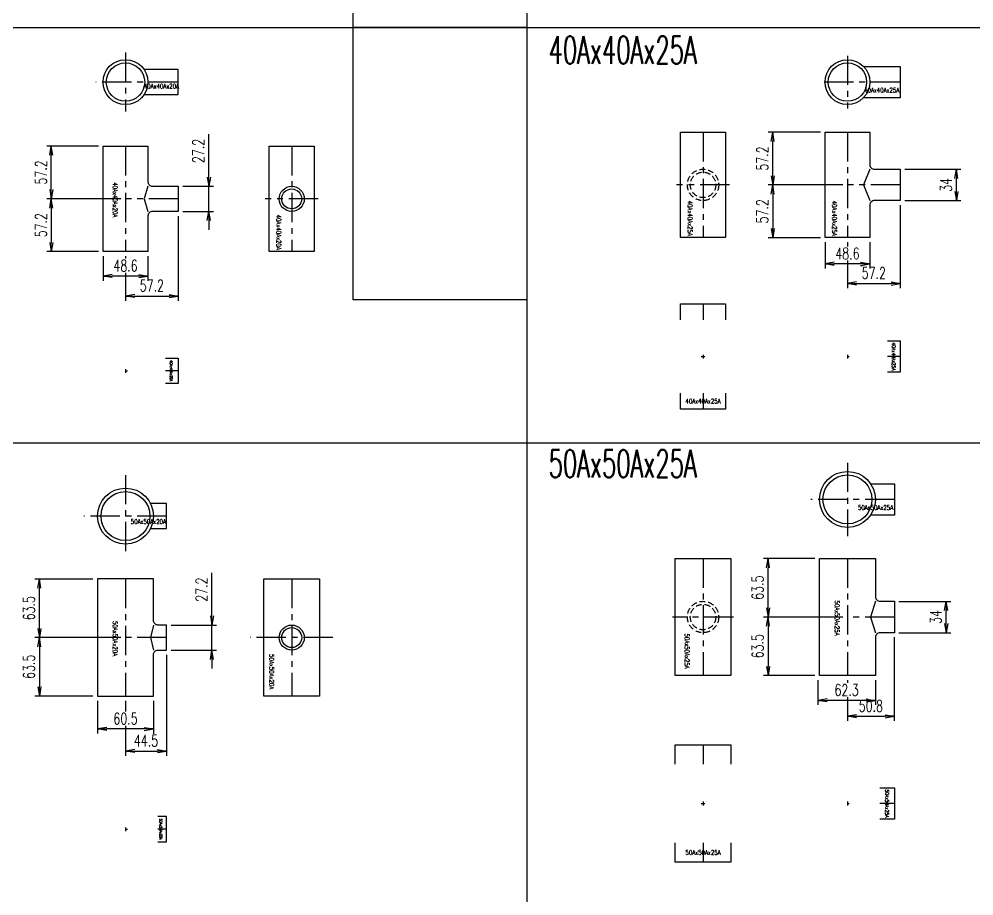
# Model space of a CAD drawing. Header units: millimetres. Extents: x 2090 to 42062, y -14812 to 2738.
# Drawn here: x 9435 to 10470, y -294 to 657 of the extents above; entities that cross this region are included whole.
import ezdxf

# ---------------------------------------------------------------- set-up
doc = ezdxf.new("R2010")
doc.units = ezdxf.units.MM
doc.header["$PDMODE"] = 35
doc.linetypes.add('CENTER', pattern=[50.8, 31.75, -6.35, 6.35, -6.35])
doc.linetypes.add('HIDDEN', pattern=[9.525, 6.35, -3.175])
for name, color, linetype in [('#配管（SUS)', 220, 'Continuous'), ('DIM', 1, 'Continuous'), ('skeleton', 7, 'Continuous')]:
    doc.layers.add(name, color=color, linetype=linetype)
doc.styles.add('kpk', font='romans.shx', dxfattribs={"width": 0.7, "bigfont": 'extfont2.shx'})
doc.styles.get("Standard").update_dxf_attribs({"font": 'romans.shx', "bigfont": 'extfont.shx'})
doc.dimstyles.new('1／5～KPK', dxfattribs={"dimscale": 5, "dimtxt": 2.5, "dimasz": 2, "dimexe": 1, "dimexo": 1, "dimgap": 1, "dimtad": 3, "dimdsep": 46, "dimtxsty": 'kpk', "dimblk": 'OPEN', "dimcen": 2.5, "dimclrd": 9, "dimclre": 9, "dimclrt": 4, "dimadec": 1, "dimazin": 2, "dimtfac": 1, "dimtmove": 0, "dimatfit": 2, "dimldrblk": 'OPEN', "dimfxl": 1, "dimtfill": 1, "dimlwd": -1, "dimlwe": -1, "dimarcsym": 1})

# ---------------------------------------------------------------- blocks, each defined once
blk = doc.blocks.new('_Open')
at = {"color": 0, "linetype": 'ByBlock', "lineweight": -2}
for p, q in [((-1, 0.17), (0, 0)), ((-1, -0.17), (0, 0)), ((0, 0), (-1, 0))]:
    blk.add_line(p, q, dxfattribs=at)
blk = doc.blocks.new('*D287')
at = {"layer": 'Defpoints', "color": 0, "linetype": 'ByBlock', "transparency": 16777216}
for p in [(9470.1, 519.2), (9526.2, 519.2), (9550.5, 462)]:
    blk.add_point(p, dxfattribs=at)
at = {"layer": 'DIM', "color": 9, "transparency": 16777216}
for p, q in [((9521.2, 519.2), (9465.1, 519.2)), ((9470.1, 472), (9470.1, 509.2)), ((9545.5, 462), (9465.1, 462))]:
    blk.add_line(p, q, dxfattribs=at)
at = {"layer": 'DIM', "color": 9, "linetype": 'ByBlock', "transparency": 16777216, "xscale": 10, "yscale": 10, "zscale": 10}
for p, rotation in [((9470.1, 519.2), 90), ((9470.1, 462), 270)]:
    blk.add_blockref('_Open', p, dxfattribs=dict(at, rotation=rotation))
at = {"layer": 'DIM', "color": 4, "linetype": 'ByBlock', "transparency": 16777216, "insert": (9458.9, 490.6), "char_height": 12.5, "attachment_point": 5, "rotation": 90, "style": 'kpk', "bg_fill": 3, "box_fill_scale": 1.1, "bg_fill_color": 256, "bg_fill_true_color": 13158600, "bg_fill_transparency": 0}
blk.add_mtext('57.2', dxfattribs=at)
blk = doc.blocks.new('*D288')
at = {"layer": 'Defpoints', "color": 0, "linetype": 'ByBlock', "transparency": 16777216}
for p in [(9550.5, 462), (9470.1, 404.8), (9526.2, 404.8)]:
    blk.add_point(p, dxfattribs=at)
at = {"layer": 'DIM', "color": 9, "transparency": 16777216}
for p, q in [((9545.5, 462), (9465.1, 462)), ((9470.1, 452), (9470.1, 414.8)), ((9521.2, 404.8), (9465.1, 404.8))]:
    blk.add_line(p, q, dxfattribs=at)
at = {"layer": 'DIM', "color": 9, "linetype": 'ByBlock', "transparency": 16777216, "xscale": 10, "yscale": 10, "zscale": 10}
for p, rotation in [((9470.1, 462), 90), ((9470.1, 404.8), 270)]:
    blk.add_blockref('_Open', p, dxfattribs=dict(at, rotation=rotation))
at = {"layer": 'DIM', "color": 4, "linetype": 'ByBlock', "transparency": 16777216, "insert": (9458.9, 433.4), "char_height": 12.5, "attachment_point": 5, "rotation": 90, "style": 'kpk', "bg_fill": 3, "box_fill_scale": 1.1, "bg_fill_color": 256, "bg_fill_true_color": 13158600, "bg_fill_transparency": 0}
blk.add_mtext('57.2', dxfattribs=at)
blk = doc.blocks.new('*D289')
at = {"layer": 'Defpoints', "color": 0, "linetype": 'ByBlock', "transparency": 16777216}
for p in [(9607.7, 448.4), (9550.5, 404.8), (9607.7, 356.6)]:
    blk.add_point(p, dxfattribs=at)
at = {"layer": 'DIM', "color": 9, "transparency": 16777216}
for p, q in [((9607.7, 443.4), (9607.7, 351.6)), ((9550.5, 399.8), (9550.5, 351.6)), ((9560.5, 356.6), (9597.7, 356.6))]:
    blk.add_line(p, q, dxfattribs=at)
at = {"layer": 'DIM', "color": 9, "linetype": 'ByBlock', "transparency": 16777216, "xscale": 10, "yscale": 10, "zscale": 10, "rotation": 180}
blk.add_blockref('_Open', (9550.5, 356.6), dxfattribs=at)
at = {"layer": 'DIM', "color": 9, "linetype": 'ByBlock', "transparency": 16777216, "xscale": 10, "yscale": 10, "zscale": 10}
blk.add_blockref('_Open', (9607.7, 356.6), dxfattribs=at)
at = {"layer": 'DIM', "color": 4, "linetype": 'ByBlock', "transparency": 16777216, "insert": (9579.1, 367.9), "char_height": 12.5, "attachment_point": 5, "style": 'kpk', "bg_fill": 3, "box_fill_scale": 1.1, "bg_fill_color": 256, "bg_fill_true_color": 13158600, "bg_fill_transparency": 0}
blk.add_mtext('57.2', dxfattribs=at)
blk = doc.blocks.new('*D290')
at = {"layer": 'Defpoints', "color": 0, "linetype": 'ByBlock', "transparency": 16777216}
for p in [(9526.2, 404.8), (9574.8, 404.8), (9526.2, 378.3)]:
    blk.add_point(p, dxfattribs=at)
at = {"layer": 'DIM', "color": 9, "transparency": 16777216}
for p, q in [((9526.2, 399.8), (9526.2, 373.3)), ((9574.8, 399.8), (9574.8, 373.3)), ((9564.8, 378.3), (9536.2, 378.3))]:
    blk.add_line(p, q, dxfattribs=at)
at = {"layer": 'DIM', "color": 9, "linetype": 'ByBlock', "transparency": 16777216, "xscale": 10, "yscale": 10, "zscale": 10, "rotation": 180}
blk.add_blockref('_Open', (9526.2, 378.3), dxfattribs=at)
at = {"layer": 'DIM', "color": 9, "linetype": 'ByBlock', "transparency": 16777216, "xscale": 10, "yscale": 10, "zscale": 10}
blk.add_blockref('_Open', (9574.8, 378.3), dxfattribs=at)
at = {"layer": 'DIM', "color": 4, "linetype": 'ByBlock', "transparency": 16777216, "insert": (9550.5, 389.5), "char_height": 12.5, "attachment_point": 5, "style": 'kpk', "bg_fill": 3, "box_fill_scale": 1.1, "bg_fill_color": 256, "bg_fill_true_color": 13158600, "bg_fill_transparency": 0}
blk.add_mtext('48.6', dxfattribs=at)
blk = doc.blocks.new('*D291')
at = {"layer": 'Defpoints', "color": 0, "linetype": 'ByBlock', "transparency": 16777216}
for p in [(9607.7, 475.6), (9640.8, 475.6), (9607.7, 448.4)]:
    blk.add_point(p, dxfattribs=at)
at = {"layer": 'DIM', "color": 9, "transparency": 16777216}
for p, q in [((9640.8, 485.6), (9640.8, 532.2)), ((9612.7, 475.6), (9645.8, 475.6)), ((9640.8, 448.4), (9640.8, 475.6)), ((9612.7, 448.4), (9645.8, 448.4)), ((9640.8, 438.4), (9640.8, 428.4))]:
    blk.add_line(p, q, dxfattribs=at)
at = {"layer": 'DIM', "color": 9, "linetype": 'ByBlock', "transparency": 16777216, "xscale": 10, "yscale": 10, "zscale": 10}
for p, rotation in [((9640.8, 475.6), 270), ((9640.8, 448.4), 90)]:
    blk.add_blockref('_Open', p, dxfattribs=dict(at, rotation=rotation))
at = {"layer": 'DIM', "color": 4, "linetype": 'ByBlock', "transparency": 16777216, "insert": (9629.5, 513.9), "char_height": 12.5, "attachment_point": 5, "rotation": 90, "style": 'kpk', "bg_fill": 3, "box_fill_scale": 1.1, "bg_fill_color": 256, "bg_fill_true_color": 13158600, "bg_fill_transparency": 0}
blk.add_mtext('27.2', dxfattribs=at)
blk = doc.blocks.new('*D292')
at = {"layer": 'Defpoints', "color": 0, "linetype": 'ByBlock', "transparency": 16777216}
for p in [(9457.2, 49.9), (9520.2, 49.9), (9550.5, -13.6)]:
    blk.add_point(p, dxfattribs=at)
at = {"layer": 'DIM', "color": 9, "transparency": 16777216}
for p, q in [((9515.2, 49.9), (9452.2, 49.9)), ((9457.2, -3.6), (9457.2, 39.9)), ((9545.5, -13.6), (9452.2, -13.6))]:
    blk.add_line(p, q, dxfattribs=at)
at = {"layer": 'DIM', "color": 9, "linetype": 'ByBlock', "transparency": 16777216, "xscale": 10, "yscale": 10, "zscale": 10}
for p, rotation in [((9457.2, 49.9), 90), ((9457.2, -13.6), 270)]:
    blk.add_blockref('_Open', p, dxfattribs=dict(at, rotation=rotation))
at = {"layer": 'DIM', "color": 4, "linetype": 'ByBlock', "transparency": 16777216, "insert": (9445.9, 18.2), "char_height": 12.5, "attachment_point": 5, "rotation": 90, "style": 'kpk', "bg_fill": 3, "box_fill_scale": 1.1, "bg_fill_color": 256, "bg_fill_true_color": 13158600, "bg_fill_transparency": 0}
blk.add_mtext('63.5', dxfattribs=at)
blk = doc.blocks.new('*D293')
at = {"layer": 'Defpoints', "color": 0, "linetype": 'ByBlock', "transparency": 16777216}
for p in [(9550.5, -13.6), (9457.2, -77.1), (9520.2, -77.1)]:
    blk.add_point(p, dxfattribs=at)
at = {"layer": 'DIM', "color": 9, "transparency": 16777216}
for p, q in [((9545.5, -13.6), (9452.2, -13.6)), ((9457.2, -23.6), (9457.2, -67.1)), ((9515.2, -77.1), (9452.2, -77.1))]:
    blk.add_line(p, q, dxfattribs=at)
at = {"layer": 'DIM', "color": 9, "linetype": 'ByBlock', "transparency": 16777216, "xscale": 10, "yscale": 10, "zscale": 10}
for p, rotation in [((9457.2, -13.6), 90), ((9457.2, -77.1), 270)]:
    blk.add_blockref('_Open', p, dxfattribs=dict(at, rotation=rotation))
at = {"layer": 'DIM', "color": 4, "linetype": 'ByBlock', "transparency": 16777216, "insert": (9445.9, -45.3), "char_height": 12.5, "attachment_point": 5, "rotation": 90, "style": 'kpk', "bg_fill": 3, "box_fill_scale": 1.1, "bg_fill_color": 256, "bg_fill_true_color": 13158600, "bg_fill_transparency": 0}
blk.add_mtext('63.5', dxfattribs=at)
blk = doc.blocks.new('*D294')
at = {"layer": 'Defpoints', "color": 0, "linetype": 'ByBlock', "transparency": 16777216}
for p in [(9595, -27.2), (9550.5, -77.1), (9595, -136.6)]:
    blk.add_point(p, dxfattribs=at)
at = {"layer": 'DIM', "color": 9, "transparency": 16777216}
for p, q in [((9595, -32.2), (9595, -141.6)), ((9550.5, -82.1), (9550.5, -141.6)), ((9560.5, -136.6), (9585, -136.6))]:
    blk.add_line(p, q, dxfattribs=at)
at = {"layer": 'DIM', "color": 9, "linetype": 'ByBlock', "transparency": 16777216, "xscale": 10, "yscale": 10, "zscale": 10, "rotation": 180}
blk.add_blockref('_Open', (9550.5, -136.6), dxfattribs=at)
at = {"layer": 'DIM', "color": 9, "linetype": 'ByBlock', "transparency": 16777216, "xscale": 10, "yscale": 10, "zscale": 10}
blk.add_blockref('_Open', (9595, -136.6), dxfattribs=at)
at = {"layer": 'DIM', "color": 4, "linetype": 'ByBlock', "transparency": 16777216, "insert": (9572.7, -125.4), "char_height": 12.5, "attachment_point": 5, "style": 'kpk', "bg_fill": 3, "box_fill_scale": 1.1, "bg_fill_color": 256, "bg_fill_true_color": 13158600, "bg_fill_transparency": 0}
blk.add_mtext('44.5', dxfattribs=at)
blk = doc.blocks.new('*D295')
at = {"layer": 'Defpoints', "color": 0, "linetype": 'ByBlock', "transparency": 16777216}
for p in [(9520.2, -77.1), (9580.7, -77.1), (9520.2, -112.6)]:
    blk.add_point(p, dxfattribs=at)
at = {"layer": 'DIM', "color": 9, "transparency": 16777216}
for p, q in [((9520.2, -82.1), (9520.2, -117.6)), ((9580.7, -82.1), (9580.7, -117.6)), ((9570.7, -112.6), (9530.2, -112.6))]:
    blk.add_line(p, q, dxfattribs=at)
at = {"layer": 'DIM', "color": 9, "linetype": 'ByBlock', "transparency": 16777216, "xscale": 10, "yscale": 10, "zscale": 10, "rotation": 180}
blk.add_blockref('_Open', (9520.2, -112.6), dxfattribs=at)
at = {"layer": 'DIM', "color": 9, "linetype": 'ByBlock', "transparency": 16777216, "xscale": 10, "yscale": 10, "zscale": 10}
blk.add_blockref('_Open', (9580.7, -112.6), dxfattribs=at)
at = {"layer": 'DIM', "color": 4, "linetype": 'ByBlock', "transparency": 16777216, "insert": (9550.5, -101.4), "char_height": 12.5, "attachment_point": 5, "style": 'kpk', "bg_fill": 3, "box_fill_scale": 1.1, "bg_fill_color": 256, "bg_fill_true_color": 13158600, "bg_fill_transparency": 0}
blk.add_mtext('60.5', dxfattribs=at)
blk = doc.blocks.new('*D300')
at = {"layer": 'Defpoints', "color": 0, "linetype": 'ByBlock', "transparency": 16777216}
for p in [(10251.7, 534.3), (10308.3, 534.3), (10332.6, 477.1)]:
    blk.add_point(p, dxfattribs=at)
at = {"layer": 'DIM', "color": 9, "transparency": 16777216}
for p, q in [((10303.3, 534.3), (10246.7, 534.3)), ((10251.7, 487.1), (10251.7, 524.3)), ((10327.6, 477.1), (10246.7, 477.1))]:
    blk.add_line(p, q, dxfattribs=at)
at = {"layer": 'DIM', "color": 9, "linetype": 'ByBlock', "transparency": 16777216, "xscale": 10, "yscale": 10, "zscale": 10}
for p, rotation in [((10251.7, 534.3), 90), ((10251.7, 477.1), 270)]:
    blk.add_blockref('_Open', p, dxfattribs=dict(at, rotation=rotation))
at = {"layer": 'DIM', "color": 4, "linetype": 'ByBlock', "transparency": 16777216, "insert": (10240.5, 505.7), "char_height": 12.5, "attachment_point": 5, "rotation": 90, "style": 'kpk', "bg_fill": 3, "box_fill_scale": 1.1, "bg_fill_color": 256, "bg_fill_true_color": 13158600, "bg_fill_transparency": 0}
blk.add_mtext('57.2', dxfattribs=at)
blk = doc.blocks.new('*D301')
at = {"layer": 'Defpoints', "color": 0, "linetype": 'ByBlock', "transparency": 16777216}
for p in [(10332.6, 477.1), (10251.7, 419.9), (10308.3, 419.9)]:
    blk.add_point(p, dxfattribs=at)
at = {"layer": 'DIM', "color": 9, "transparency": 16777216}
for p, q in [((10327.6, 477.1), (10246.7, 477.1)), ((10251.7, 467.1), (10251.7, 429.9)), ((10303.3, 419.9), (10246.7, 419.9))]:
    blk.add_line(p, q, dxfattribs=at)
at = {"layer": 'DIM', "color": 9, "linetype": 'ByBlock', "transparency": 16777216, "xscale": 10, "yscale": 10, "zscale": 10}
for p, rotation in [((10251.7, 477.1), 90), ((10251.7, 419.9), 270)]:
    blk.add_blockref('_Open', p, dxfattribs=dict(at, rotation=rotation))
at = {"layer": 'DIM', "color": 4, "linetype": 'ByBlock', "transparency": 16777216, "insert": (10240.5, 448.5), "char_height": 12.5, "attachment_point": 5, "rotation": 90, "style": 'kpk', "bg_fill": 3, "box_fill_scale": 1.1, "bg_fill_color": 256, "bg_fill_true_color": 13158600, "bg_fill_transparency": 0}
blk.add_mtext('57.2', dxfattribs=at)
blk = doc.blocks.new('*D302')
at = {"layer": 'Defpoints', "color": 0, "linetype": 'ByBlock', "transparency": 16777216}
for p in [(10389.8, 460.1), (10332.6, 419.9), (10389.8, 370.3)]:
    blk.add_point(p, dxfattribs=at)
at = {"layer": 'DIM', "color": 9, "transparency": 16777216}
for p, q in [((10389.8, 455.1), (10389.8, 365.3)), ((10332.6, 414.9), (10332.6, 365.3)), ((10342.6, 370.3), (10379.8, 370.3))]:
    blk.add_line(p, q, dxfattribs=at)
at = {"layer": 'DIM', "color": 9, "linetype": 'ByBlock', "transparency": 16777216, "xscale": 10, "yscale": 10, "zscale": 10, "rotation": 180}
blk.add_blockref('_Open', (10332.6, 370.3), dxfattribs=at)
at = {"layer": 'DIM', "color": 9, "linetype": 'ByBlock', "transparency": 16777216, "xscale": 10, "yscale": 10, "zscale": 10}
blk.add_blockref('_Open', (10389.8, 370.3), dxfattribs=at)
at = {"layer": 'DIM', "color": 4, "linetype": 'ByBlock', "transparency": 16777216, "insert": (10361.2, 381.6), "char_height": 12.5, "attachment_point": 5, "style": 'kpk', "bg_fill": 3, "box_fill_scale": 1.1, "bg_fill_color": 256, "bg_fill_true_color": 13158600, "bg_fill_transparency": 0}
blk.add_mtext('57.2', dxfattribs=at)
blk = doc.blocks.new('*D303')
at = {"layer": 'Defpoints', "color": 0, "linetype": 'ByBlock', "transparency": 16777216}
for p in [(10308.3, 419.9), (10356.9, 419.9), (10308.3, 391.5)]:
    blk.add_point(p, dxfattribs=at)
at = {"layer": 'DIM', "color": 9, "transparency": 16777216}
for p, q in [((10308.3, 414.9), (10308.3, 386.5)), ((10356.9, 414.9), (10356.9, 386.5)), ((10346.9, 391.5), (10318.3, 391.5))]:
    blk.add_line(p, q, dxfattribs=at)
at = {"layer": 'DIM', "color": 9, "linetype": 'ByBlock', "transparency": 16777216, "xscale": 10, "yscale": 10, "zscale": 10, "rotation": 180}
blk.add_blockref('_Open', (10308.3, 391.5), dxfattribs=at)
at = {"layer": 'DIM', "color": 9, "linetype": 'ByBlock', "transparency": 16777216, "xscale": 10, "yscale": 10, "zscale": 10}
blk.add_blockref('_Open', (10356.9, 391.5), dxfattribs=at)
at = {"layer": 'DIM', "color": 4, "linetype": 'ByBlock', "transparency": 16777216, "insert": (10332.6, 402.8), "char_height": 12.5, "attachment_point": 5, "style": 'kpk', "bg_fill": 3, "box_fill_scale": 1.1, "bg_fill_color": 256, "bg_fill_true_color": 13158600, "bg_fill_transparency": 0}
blk.add_mtext('48.6', dxfattribs=at)
blk = doc.blocks.new('*D304')
at = {"layer": 'Defpoints', "color": 0, "linetype": 'ByBlock', "transparency": 16777216}
for p in [(10246.6, 72.2), (10302.4, 72.2), (10332.6, 8.7)]:
    blk.add_point(p, dxfattribs=at)
at = {"layer": 'DIM', "color": 9, "transparency": 16777216}
for p, q in [((10297.4, 72.2), (10241.6, 72.2)), ((10246.6, 18.7), (10246.6, 62.2)), ((10327.6, 8.7), (10241.6, 8.7))]:
    blk.add_line(p, q, dxfattribs=at)
at = {"layer": 'DIM', "color": 9, "linetype": 'ByBlock', "transparency": 16777216, "xscale": 10, "yscale": 10, "zscale": 10}
for p, rotation in [((10246.6, 72.2), 90), ((10246.6, 8.7), 270)]:
    blk.add_blockref('_Open', p, dxfattribs=dict(at, rotation=rotation))
at = {"layer": 'DIM', "color": 4, "linetype": 'ByBlock', "transparency": 16777216, "insert": (10235.3, 40.5), "char_height": 12.5, "attachment_point": 5, "rotation": 90, "style": 'kpk', "bg_fill": 3, "box_fill_scale": 1.1, "bg_fill_color": 256, "bg_fill_true_color": 13158600, "bg_fill_transparency": 0}
blk.add_mtext('63.5', dxfattribs=at)
blk = doc.blocks.new('*D305')
at = {"layer": 'Defpoints', "color": 0, "linetype": 'ByBlock', "transparency": 16777216}
for p in [(10332.6, 8.7), (10246.6, -54.8), (10302.4, -54.8)]:
    blk.add_point(p, dxfattribs=at)
at = {"layer": 'DIM', "color": 9, "transparency": 16777216}
for p, q in [((10327.6, 8.7), (10241.6, 8.7)), ((10246.6, -1.3), (10246.6, -44.8)), ((10297.4, -54.8), (10241.6, -54.8))]:
    blk.add_line(p, q, dxfattribs=at)
at = {"layer": 'DIM', "color": 9, "linetype": 'ByBlock', "transparency": 16777216, "xscale": 10, "yscale": 10, "zscale": 10}
for p, rotation in [((10246.6, 8.7), 90), ((10246.6, -54.8), 270)]:
    blk.add_blockref('_Open', p, dxfattribs=dict(at, rotation=rotation))
at = {"layer": 'DIM', "color": 4, "linetype": 'ByBlock', "transparency": 16777216, "insert": (10235.3, -23), "char_height": 12.5, "attachment_point": 5, "rotation": 90, "style": 'kpk', "bg_fill": 3, "box_fill_scale": 1.1, "bg_fill_color": 256, "bg_fill_true_color": 13158600, "bg_fill_transparency": 0}
blk.add_mtext('63.5', dxfattribs=at)
blk = doc.blocks.new('*D306')
at = {"layer": 'Defpoints', "color": 0, "linetype": 'ByBlock', "transparency": 16777216}
for p in [(10383.4, -8.3), (10332.6, -54.8), (10383.4, -98.9)]:
    blk.add_point(p, dxfattribs=at)
at = {"layer": 'DIM', "color": 9, "transparency": 16777216}
for p, q in [((10383.4, -13.3), (10383.4, -103.9)), ((10332.6, -59.8), (10332.6, -103.9)), ((10342.6, -98.9), (10373.4, -98.9))]:
    blk.add_line(p, q, dxfattribs=at)
at = {"layer": 'DIM', "color": 9, "linetype": 'ByBlock', "transparency": 16777216, "xscale": 10, "yscale": 10, "zscale": 10, "rotation": 180}
blk.add_blockref('_Open', (10332.6, -98.9), dxfattribs=at)
at = {"layer": 'DIM', "color": 9, "linetype": 'ByBlock', "transparency": 16777216, "xscale": 10, "yscale": 10, "zscale": 10}
blk.add_blockref('_Open', (10383.4, -98.9), dxfattribs=at)
at = {"layer": 'DIM', "color": 4, "linetype": 'ByBlock', "transparency": 16777216, "insert": (10358, -87.7), "char_height": 12.5, "attachment_point": 5, "style": 'kpk', "bg_fill": 3, "box_fill_scale": 1.1, "bg_fill_color": 256, "bg_fill_true_color": 13158600, "bg_fill_transparency": 0}
blk.add_mtext('50.8', dxfattribs=at)
blk = doc.blocks.new('*D307')
at = {"layer": 'Defpoints', "color": 0, "linetype": 'ByBlock', "transparency": 16777216}
for p in [(10300.6, -54.8), (10362.9, -54.8), (10300.6, -81.6)]:
    blk.add_point(p, dxfattribs=at)
at = {"layer": 'DIM', "color": 9, "transparency": 16777216}
for p, q in [((10300.6, -59.8), (10300.6, -86.6)), ((10362.9, -59.8), (10362.9, -86.6)), ((10352.9, -81.6), (10310.6, -81.6))]:
    blk.add_line(p, q, dxfattribs=at)
at = {"layer": 'DIM', "color": 9, "linetype": 'ByBlock', "transparency": 16777216, "xscale": 10, "yscale": 10, "zscale": 10, "rotation": 180}
blk.add_blockref('_Open', (10300.6, -81.6), dxfattribs=at)
at = {"layer": 'DIM', "color": 9, "linetype": 'ByBlock', "transparency": 16777216, "xscale": 10, "yscale": 10, "zscale": 10}
blk.add_blockref('_Open', (10362.9, -81.6), dxfattribs=at)
at = {"layer": 'DIM', "color": 4, "linetype": 'ByBlock', "transparency": 16777216, "insert": (10331.7, -70.4), "char_height": 12.5, "attachment_point": 5, "style": 'kpk', "bg_fill": 3, "box_fill_scale": 1.1, "bg_fill_color": 256, "bg_fill_true_color": 13158600, "bg_fill_transparency": 0}
blk.add_mtext('62.3', dxfattribs=at)
blk = doc.blocks.new('*D308')
at = {"layer": 'Defpoints', "color": 0, "linetype": 'ByBlock', "transparency": 16777216}
for p in [(10383.4, 25.7), (10439.5, 25.7), (10383.4, -8.3)]:
    blk.add_point(p, dxfattribs=at)
at = {"layer": 'DIM', "color": 9, "transparency": 16777216}
for p, q in [((10388.4, 25.7), (10444.5, 25.7)), ((10439.5, 1.7), (10439.5, 15.7)), ((10388.4, -8.3), (10444.5, -8.3))]:
    blk.add_line(p, q, dxfattribs=at)
at = {"layer": 'DIM', "color": 9, "linetype": 'ByBlock', "transparency": 16777216, "xscale": 10, "yscale": 10, "zscale": 10}
for p, rotation in [((10439.5, 25.7), 90), ((10439.5, -8.3), 270)]:
    blk.add_blockref('_Open', p, dxfattribs=dict(at, rotation=rotation))
at = {"layer": 'DIM', "color": 4, "linetype": 'ByBlock', "transparency": 16777216, "insert": (10428.3, 8.7), "char_height": 12.5, "attachment_point": 5, "rotation": 90, "style": 'kpk', "bg_fill": 3, "box_fill_scale": 1.1, "bg_fill_color": 256, "bg_fill_true_color": 13158600, "bg_fill_transparency": 0}
blk.add_mtext('34', dxfattribs=at)
blk = doc.blocks.new('*D309')
at = {"layer": 'Defpoints', "color": 0, "linetype": 'ByBlock', "transparency": 16777216}
for p in [(10389.8, 494.1), (10450.6, 494.1), (10389.8, 460.1)]:
    blk.add_point(p, dxfattribs=at)
at = {"layer": 'DIM', "color": 9, "transparency": 16777216}
for p, q in [((10394.8, 494.1), (10455.6, 494.1)), ((10450.6, 470.1), (10450.6, 484.1)), ((10394.8, 460.1), (10455.6, 460.1))]:
    blk.add_line(p, q, dxfattribs=at)
at = {"layer": 'DIM', "color": 9, "linetype": 'ByBlock', "transparency": 16777216, "xscale": 10, "yscale": 10, "zscale": 10}
for p, rotation in [((10450.6, 494.1), 90), ((10450.6, 460.1), 270)]:
    blk.add_blockref('_Open', p, dxfattribs=dict(at, rotation=rotation))
at = {"layer": 'DIM', "color": 4, "linetype": 'ByBlock', "transparency": 16777216, "insert": (10439.4, 477.1), "char_height": 12.5, "attachment_point": 5, "rotation": 90, "style": 'kpk', "bg_fill": 3, "box_fill_scale": 1.1, "bg_fill_color": 256, "bg_fill_true_color": 13158600, "bg_fill_transparency": 0}
blk.add_mtext('34', dxfattribs=at)
blk = doc.blocks.new('*D311')
at = {"layer": 'Defpoints', "color": 0, "linetype": 'ByBlock', "transparency": 16777216}
for p in [(9595, 0), (9644.1, 0), (9595, -27.2)]:
    blk.add_point(p, dxfattribs=at)
at = {"layer": 'DIM', "color": 9, "transparency": 16777216}
for p, q in [((9644.1, 10), (9644.1, 56.7)), ((9600, 0), (9649.1, 0)), ((9644.1, -27.2), (9644.1, 0)), ((9600, -27.2), (9649.1, -27.2)), ((9644.1, -37.2), (9644.1, -47.2))]:
    blk.add_line(p, q, dxfattribs=at)
at = {"layer": 'DIM', "color": 9, "linetype": 'ByBlock', "transparency": 16777216, "xscale": 10, "yscale": 10, "zscale": 10}
for p, rotation in [((9644.1, 0), 270), ((9644.1, -27.2), 90)]:
    blk.add_blockref('_Open', p, dxfattribs=dict(at, rotation=rotation))
at = {"layer": 'DIM', "color": 4, "linetype": 'ByBlock', "transparency": 16777216, "insert": (9632.8, 38.4), "char_height": 12.5, "attachment_point": 5, "rotation": 90, "style": 'kpk', "bg_fill": 3, "box_fill_scale": 1.1, "bg_fill_color": 256, "bg_fill_true_color": 13158600, "bg_fill_transparency": 0}
blk.add_mtext('27.2', dxfattribs=at)
blk = doc.blocks.new('(SUS)40A×20A-RT-1')
at = {"layer": '#配管（SUS)', "color": 2, "linetype": 'CENTER'}
for p, q in [((0, 57.2), (0, -57.2)), ((57.2, 0), (0, 0))]:
    blk.add_line(p, q, dxfattribs=at)
at = {"layer": '#配管（SUS)', "color": 0, "linetype": 'ByBlock'}
blk.add_lwpolyline([(24.3, 57.2), (24.3, 18.6, 0.414214), (29.3, 13.6), (57.2, 13.6), (57.2, -13.6), (29.3, -13.6, 0.414214), (24.3, -18.6), (24.3, -57.2), (-24.3, -57.2), (-24.3, 57.2)], format="xyb", close=True, dxfattribs=at)
blk.add_lwpolyline([(24.3, 13.6), (20.1, 0), (24.3, -13.6)], dxfattribs=at)
at = {"layer": 'Defpoints', "color": 5, "insert": (-11.2, -1.1), "char_height": 5, "attachment_point": 5, "rotation": 270}
blk.add_mtext('{\\W0.7;40Ax40Ax20A}', dxfattribs=at)
blk = doc.blocks.new('(SUS)40A×20A-RT-2')
at = {"layer": '#配管（SUS)', "color": 2, "linetype": 'CENTER'}
for p, q in [((0, 57.2), (0, -57.2)), ((28.6, 0), (-28.6, 0))]:
    blk.add_line(p, q, dxfattribs=at)
at = {"layer": '#配管（SUS)', "color": 0, "linetype": 'ByBlock'}
blk.add_lwpolyline([(24.3, 57.2), (24.3, -57.2), (-24.3, -57.2), (-24.3, 57.2)], close=True, dxfattribs=at)
for radius in [13.6, 10.8]:
    blk.add_circle((0, 0), radius, dxfattribs=at)
at = {"layer": 'Defpoints', "color": 5, "insert": (-14.1, -36.2), "char_height": 5, "attachment_point": 5, "rotation": 270}
blk.add_mtext('{\\W0.7;40Ax40Ax20A}', dxfattribs=at)
blk = doc.blocks.new('(SUS)40A×20A-RT-3')
at = {"layer": '#配管（SUS)', "color": 2, "linetype": 'CENTER'}
for p, q in [((0, 32), (0, -32)), ((57.2, 0), (-32, 0))]:
    blk.add_line(p, q, dxfattribs=at)
at = {"layer": '#配管（SUS)', "color": 0, "linetype": 'ByBlock'}
blk.add_lwpolyline([(20.1, -13.6), (57.2, -13.6), (57.2, 13.6), (20.1, 13.6)], dxfattribs=at)
for radius in [24.3, 20.8]:
    blk.add_circle((0, 0), radius, dxfattribs=at)
at = {"layer": 'Defpoints', "color": 5, "insert": (39, -4.4), "char_height": 5, "attachment_point": 5}
blk.add_mtext('{\\W0.7;40Ax40Ax20A}', dxfattribs=at)
blk = doc.blocks.new('(SUS)40A×20A-RT-6')
at = {"layer": '#配管（SUS)', "color": 2, "linetype": 'CENTER'}
for p, q in [((0, 2), (0, -2)), ((0, 2), (0, -2)), ((0, 0), (2, 0)), ((0, 0), (2, 0)), ((57.2, 0), (43.2, 0))]:
    blk.add_line(p, q, dxfattribs=at)
at = {"layer": '#配管（SUS)', "color": 0, "linetype": 'ByBlock'}
blk.add_lwpolyline([(43.2, 13.6), (57.2, 13.6), (57.2, -13.6), (43.2, -13.6)], dxfattribs=at)
at = {"layer": 'Defpoints', "color": 5, "insert": (49.6, 0), "char_height": 3, "attachment_point": 5, "rotation": 270}
blk.add_mtext('{\\W0.7;40Ax40Ax20A}', dxfattribs=at)
blk = doc.blocks.new('(SUS)50A×20A-RT-1')
at = {"layer": '#配管（SUS)', "color": 2, "linetype": 'CENTER'}
for p, q in [((0, 63.5), (0, -63.5)), ((44.5, 0), (0, 0))]:
    blk.add_line(p, q, dxfattribs=at)
at = {"layer": '#配管（SUS)', "color": 0, "linetype": 'ByBlock'}
blk.add_lwpolyline([(44.5, 13.6), (35.2, 13.6, -0.414214), (30.3, 18.6), (30.3, 63.5), (-30.3, 63.5), (-30.3, -63.5), (30.3, -63.5), (30.3, -18.6, -0.414214), (35.2, -13.6), (44.5, -13.6)], format="xyb", close=True, dxfattribs=at)
blk.add_lwpolyline([(30.3, 13.6), (27, 0), (30.3, -13.6)], dxfattribs=at)
at = {"layer": 'Defpoints', "color": 5, "insert": (-11.2, -1.1), "char_height": 5, "attachment_point": 5, "rotation": 270}
blk.add_mtext('{\\W0.7;50Ax50Ax20A}', dxfattribs=at)
blk = doc.blocks.new('(SUS)50A×20A-RT-2')
at = {"layer": '#配管（SUS)', "color": 2, "linetype": 'CENTER'}
for p, q in [((0, 63.5), (0, -63.5)), ((44.5, 0), (-44.5, 0))]:
    blk.add_line(p, q, dxfattribs=at)
at = {"layer": '#配管（SUS)', "color": 0, "linetype": 'ByBlock'}
blk.add_lwpolyline([(-30.3, 63.5), (30.2, 63.5), (30.2, -63.5), (-30.3, -63.5)], close=True, dxfattribs=at)
for radius in [13.6, 10.8]:
    blk.add_circle((0, 0), radius, dxfattribs=at)
at = {"layer": 'Defpoints', "color": 5, "insert": (-21.7, -37), "char_height": 5, "attachment_point": 5, "rotation": 270}
blk.add_mtext('{\\W0.7;50Ax50Ax20A}', dxfattribs=at)
blk = doc.blocks.new('(SUS)50A×20A-RT-3')
at = {"layer": '#配管（SUS)', "color": 2, "linetype": 'CENTER'}
for p, q in [((0, 44.5), (0, -44.4)), ((44.5, 0), (-45.3, 0))]:
    blk.add_line(p, q, dxfattribs=at)
at = {"layer": '#配管（SUS)', "color": 0, "linetype": 'ByBlock'}
blk.add_lwpolyline([(27, -13.6), (44.5, -13.6), (44.5, 13.6), (27, 13.6)], dxfattribs=at)
for radius in [30.3, 26.5]:
    blk.add_circle((0, 0), radius, dxfattribs=at)
at = {"layer": 'Defpoints', "color": 5, "insert": (24.8, -6), "char_height": 5, "attachment_point": 5}
blk.add_mtext('{\\W0.7;50Ax50Ax20A}', dxfattribs=at)
blk = doc.blocks.new('(SUS)50A×20A-RT-6')
at = {"layer": '#配管（SUS)', "color": 2, "linetype": 'CENTER'}
for p, q in [((0, 2), (0, -2)), ((0, 2), (0, -2)), ((0, 0), (2, 0)), ((0, 0), (2, 0)), ((44.5, 0), (35.2, 0))]:
    blk.add_line(p, q, dxfattribs=at)
at = {"layer": '#配管（SUS)', "color": 0, "linetype": 'ByBlock'}
blk.add_lwpolyline([(35.2, -13.6), (44.5, -13.6), (44.5, 13.6), (35.2, 13.6)], dxfattribs=at)
at = {"layer": 'Defpoints', "color": 5, "insert": (38.3, 0), "char_height": 3, "attachment_point": 5, "rotation": 270}
blk.add_mtext('{\\W0.7;50Ax50Ax20A}', dxfattribs=at)
blk = doc.blocks.new('（SUS)40A×25A-RT-1')
at = {"layer": '#配管（SUS)', "color": 2, "linetype": 'CENTER'}
for p, q in [((0, 57.2), (0, -57.2)), ((57.2, 0), (0, 0))]:
    blk.add_line(p, q, dxfattribs=at)
at = {"layer": '#配管（SUS)', "color": 0, "linetype": 'ByBlock'}
blk.add_lwpolyline([(57.2, 17), (57.2, -17), (29.3, -17, 0.414214), (24.3, -22), (24.3, -57.2), (-24.3, -57.2), (-24.3, 57.2), (24.3, 57.2), (24.3, 22, 0.414214), (29.3, 17)], format="xyb", close=True, dxfattribs=at)
blk.add_lwpolyline([(24.3, 17), (17.4, 0), (24.3, -17)], dxfattribs=at)
at = {"layer": 'Defpoints', "color": 5, "insert": (-14.1, -36.2), "char_height": 5, "attachment_point": 5, "rotation": 270}
blk.add_mtext('{\\W0.7;40Ax40Ax25A}', dxfattribs=at)
blk = doc.blocks.new('（SUS)40A×25A-RT-3')
at = {"layer": '#配管（SUS)', "color": 2, "linetype": 'CENTER'}
for p, q in [((0, 28.6), (0, -28.6)), ((57.2, 0), (-28.6, 0))]:
    blk.add_line(p, q, dxfattribs=at)
at = {"layer": '#配管（SUS)', "color": 0, "linetype": 'ByBlock'}
blk.add_lwpolyline([(17.4, 17), (57.2, 17), (57.2, -17), (17.4, -17)], dxfattribs=at)
for radius in [24.3, 20.8]:
    blk.add_circle((0, 0), radius, dxfattribs=at)
at = {"layer": 'Defpoints', "color": 5, "insert": (37.1, -8.7), "char_height": 5, "attachment_point": 5}
blk.add_mtext('{\\W0.7;40Ax40Ax25A}', dxfattribs=at)
blk = doc.blocks.new('（SUS)40A×25A-RT-4')
at = {"layer": '#配管（SUS)', "color": 2, "linetype": 'CENTER'}
for p, q in [((0, 57.2), (0, -57.2)), ((28.6, 0), (-28.6, 0))]:
    blk.add_line(p, q, dxfattribs=at)
at = {"layer": '#配管（SUS)', "color": 0, "linetype": 'ByBlock'}
blk.add_lwpolyline([(24.3, 57.2), (24.3, -57.2), (-24.3, -57.2), (-24.3, 57.2)], close=True, dxfattribs=at)
at = {"layer": '#配管（SUS)', "color": 252, "linetype": 'HIDDEN'}
for radius in [17, 13.8]:
    blk.add_circle((0, 0), radius, dxfattribs=at)
at = {"layer": 'Defpoints', "color": 5, "insert": (-14.1, -36.2), "char_height": 5, "attachment_point": 5, "rotation": 270}
blk.add_mtext('{\\W0.7;40Ax40Ax25A}', dxfattribs=at)
blk = doc.blocks.new('（SUS)40A×25A-RT-5')
at = {"layer": '#配管（SUS)', "color": 2, "linetype": 'CENTER'}
for p, q in [((0, 57.2), (0, 39.6)), ((-2, 0), (2, 0)), ((0, 2), (0, -2)), ((0, -39.6), (0, -57.2))]:
    blk.add_line(p, q, dxfattribs=at)
at = {"layer": '#配管（SUS)', "color": 0, "linetype": 'ByBlock'}
for points in [[(-24.3, 39.6), (-24.3, 57.2), (24.3, 57.2), (24.3, 39.6)], [(24.3, -39.6), (24.3, -57.2), (-24.3, -57.2), (-24.3, -39.6)]]:
    blk.add_lwpolyline(points, dxfattribs=at)
at = {"layer": 'Defpoints', "color": 5, "insert": (0, -48.4), "char_height": 5, "attachment_point": 5}
blk.add_mtext('{\\W0.7;40Ax40Ax25A}', dxfattribs=at)
blk = doc.blocks.new('（SUS)40A×25A-RT-6')
at = {"layer": '#配管（SUS)', "color": 2, "linetype": 'CENTER'}
for p, q in [((0, 2), (0, -2)), ((0, 0), (2, 0)), ((57.2, 0), (43.25, 0))]:
    blk.add_line(p, q, dxfattribs=at)
at = {"layer": '#配管（SUS)', "color": 0, "linetype": 'ByBlock'}
blk.add_lwpolyline([(43.25, 17), (57.2, 17), (57.2, -17), (43.25, -17)], dxfattribs=at)
at = {"layer": 'Defpoints', "color": 5, "insert": (50.225, 0), "char_height": 4, "attachment_point": 5, "rotation": 270}
blk.add_mtext('{\\W0.7;40Ax40Ax25A}', dxfattribs=at)
blk = doc.blocks.new('（SUS)50A×25A-RT-1')
at = {"layer": '#配管（SUS)', "color": 2, "linetype": 'CENTER'}
for p, q in [((0, 63.5), (0, -63.5)), ((50.8, 0), (0, 0))]:
    blk.add_line(p, q, dxfattribs=at)
at = {"layer": '#配管（SUS)', "color": 0, "linetype": 'ByBlock'}
blk.add_lwpolyline([(30.3, -22), (30.3, -63.5), (-30.3, -63.5), (-30.3, 63.5), (30.3, 63.5), (30.3, 22, 0.414214), (35.3, 17), (50.8, 17), (50.8, -17), (35.3, -17, 0.414214)], format="xyb", close=True, dxfattribs=at)
blk.add_lwpolyline([(30.3, 17), (25, 0), (30.3, -17)], dxfattribs=at)
at = {"layer": 'Defpoints', "color": 5, "insert": (-11.2, -1.1), "char_height": 5, "attachment_point": 5, "rotation": 270}
blk.add_mtext('{\\W0.7;50Ax50Ax25A}', dxfattribs=at)
blk = doc.blocks.new('（SUS)50A×25A-RT-3')
at = {"layer": '#配管（SUS)', "color": 2, "linetype": 'CENTER'}
for p, q in [((0, 39.8), (0, -39.8)), ((50.8, 0), (-39.8, 0))]:
    blk.add_line(p, q, dxfattribs=at)
at = {"layer": '#配管（SUS)', "color": 0, "linetype": 'ByBlock'}
blk.add_lwpolyline([(25, 17), (50.8, 17), (50.8, -17), (25, -17)], dxfattribs=at)
for radius in [30.3, 26.5]:
    blk.add_circle((0, 0), radius, dxfattribs=at)
at = {"layer": 'Defpoints', "color": 5, "insert": (30.5, -8.9), "char_height": 5, "attachment_point": 5}
blk.add_mtext('{\\W0.7;50Ax50Ax25A}', dxfattribs=at)
blk = doc.blocks.new('（SUS)50A×25A-RT-4')
at = {"layer": '#配管（SUS)', "color": 2, "linetype": 'CENTER'}
for p, q in [((0, 63.5), (0, -63.5)), ((33, 0), (-33, 0))]:
    blk.add_line(p, q, dxfattribs=at)
at = {"layer": '#配管（SUS)', "color": 0, "linetype": 'ByBlock'}
blk.add_lwpolyline([(-30.2, 63.5), (30.2, 63.5), (30.2, -63.5), (-30.2, -63.5)], close=True, dxfattribs=at)
at = {"layer": '#配管（SUS)', "color": 252, "linetype": 'HIDDEN'}
for radius in [17, 13.8]:
    blk.add_circle((0, 0), radius, dxfattribs=at)
at = {"layer": 'Defpoints', "color": 5, "insert": (-17.3, -37), "char_height": 5, "attachment_point": 5, "rotation": 270}
blk.add_mtext('{\\W0.7;50Ax50Ax25A}', dxfattribs=at)
blk = doc.blocks.new('（SUS)50A×25A-RT-5')
at = {"layer": '#配管（SUS)', "color": 2, "linetype": 'CENTER'}
for p, q in [((0, 63.5), (0, 42.75)), ((-2, 0), (2, 0)), ((0, 2), (0, -2)), ((0, -42.75), (0, -63.5))]:
    blk.add_line(p, q, dxfattribs=at)
at = {"layer": '#配管（SUS)', "color": 0, "linetype": 'ByBlock'}
for points in [[(-30.25, 42.75), (-30.25, 63.5), (30.25, 63.5), (30.25, 42.75)], [(30.25, -42.75), (30.25, -63.5), (-30.25, -63.5), (-30.25, -42.75)]]:
    blk.add_lwpolyline(points, dxfattribs=at)
at = {"layer": 'Defpoints', "color": 5, "insert": (0, -53.125), "char_height": 5, "attachment_point": 5}
blk.add_mtext('{\\W0.7;50Ax50Ax25A}', dxfattribs=at)
blk = doc.blocks.new('（SUS)50A×25A-RT-6')
at = {"layer": '#配管（SUS)', "color": 2, "linetype": 'CENTER'}
for p, q in [((0, 2), (0, -2)), ((0, 0), (2, 0)), ((50.8, 0), (35.2, 0))]:
    blk.add_line(p, q, dxfattribs=at)
at = {"layer": '#配管（SUS)', "color": 0, "linetype": 'ByBlock'}
blk.add_lwpolyline([(35.2, 17), (50.8, 17), (50.8, -17), (35.2, -17)], dxfattribs=at)
at = {"layer": 'Defpoints', "color": 5, "insert": (43, 0), "char_height": 4, "attachment_point": 5, "rotation": 270}
blk.add_mtext('{\\W0.7;50Ax50Ax25A}', dxfattribs=at)

msp = doc.modelspace()

# ---------------------------------------------------------------- linework, layer by layer
at = {"layer": 'skeleton'}
for p, q in [((9985.36, 1707.568), (9985.36, -7094.106)), ((8325.36, 647.568), (21142.157, 647.568)), ((8325.36, 197.568), (21142.157, 197.568))]:
    msp.add_line(p, q, dxfattribs=at)
for points in [[(9797.28, 997.568), (9985.36, 997.568), (9985.36, 647.568), (9797.28, 647.568)], [(9797.28, 647.568), (9985.36, 647.568), (9985.36, 352.69), (9797.28, 352.69)]]:
    msp.add_lwpolyline(points, close=True, dxfattribs=at)

# ---------------------------------------------------------------- block references
at = {"layer": '#配管（SUS)'}
for name, p in [('(SUS)40A×20A-RT-3', (9550.477, 588.56)), ('（SUS)40A×25A-RT-3', (10332.62, 588.56)), ('（SUS)40A×25A-RT-4', (10176.177, 477.141)), ('(SUS)40A×20A-RT-2', (9730.558, 461.965)), ('（SUS)40A×25A-RT-5', (10176.177, 291.082)), ('（SUS)40A×25A-RT-6', (10332.62, 291.082)), ('(SUS)40A×20A-RT-6', (9550.477, 275.534)), ('（SUS)50A×25A-RT-3', (10332.62, 136.202)), ('(SUS)50A×20A-RT-3', (9550.477, 118.13)), ('（SUS)50A×25A-RT-4', (10176.177, 8.716)), ('(SUS)50A×20A-RT-2', (9730.558, -13.574)), ('（SUS)50A×25A-RT-5', (10176.177, -193.422)), ('（SUS)50A×25A-RT-6', (10332.62, -193.422)), ('(SUS)50A×20A-RT-6', (9550.477, -221.276))]:
    msp.add_blockref(name, p, dxfattribs=at)

# ---------------------------------------------------------------- texts
at = {"color": 71, "char_height": 30, "attachment_point": 4}
for s, insert in [('{\\W0.6;40Ax40Ax25A}', (10008.918, 623.336)), ('{\\W0.6;50Ax50Ax25A}', (10008.918, 175.087))]:
    msp.add_mtext(s, dxfattribs=dict(at, insert=insert))

# ---------------------------------------------------------------- dimensions: what is measured, and where the dimension line sits
at = {"layer": 'DIM', "linetype": 'ByBlock'}
for base, p1, p2, picture, middle in [((10251.738, 534.341), (10332.62, 477.141), (10308.32, 534.341), '*D300', (10240.488, 505.741)), ((9470.143, 519.165), (9550.477, 461.965), (9526.177, 519.165), '*D287', (9458.893, 490.565)), ((10246.556, 72.216), (10332.62, 8.716), (10302.37, 72.216), '*D304', (10235.306, 40.466)), ((9457.169, 49.926), (9550.477, -13.574), (9520.227, 49.926), '*D292', (9445.919, 18.176))]:
    dim = msp.add_linear_dim(base=base, p1=p1, p2=p2, angle=90, dimstyle='1／5～KPK', dxfattribs=at)
    dim.commit()
    dim.dimension.update_dxf_attribs({"geometry": picture, "text_midpoint": middle})

# ---------------------------------------------------------------- next in the draw order: dimensions: what is measured, and where the dimension line sits
for base, p1, p2, picture, middle in [((10251.738, 419.941), (10332.62, 477.141), (10308.32, 419.941), '*D301', (10240.488, 448.541)), ((9470.143, 404.765), (9550.477, 461.965), (9526.177, 404.765), '*D288', (9458.893, 433.365)), ((10246.556, -54.784), (10332.62, 8.716), (10302.37, -54.784), '*D305', (10235.306, -23.034)), ((9457.169, -77.074), (9550.477, -13.574), (9520.227, -77.074), '*D293', (9445.919, -45.324))]:
    dim = msp.add_linear_dim(base=base, p1=p1, p2=p2, angle=90, dimstyle='1／5～KPK', dxfattribs=at)
    dim.commit()
    dim.dimension.update_dxf_attribs({"geometry": picture, "text_midpoint": middle})

# ---------------------------------------------------------------- next in the draw order: dimensions: what is measured, and where the dimension line sits
for base, p1, p2, picture, middle in [((10389.82, 370.343), (10332.62, 419.941), (10389.82, 460.141), '*D302', (10361.22, 381.593)), ((9607.677, 356.608), (9550.477, 404.765), (9607.677, 448.365), '*D289', (9579.077, 367.858)), ((10383.42, -98.916), (10332.62, -54.784), (10383.42, -8.284), '*D306', (10358.02, -87.666)), ((9594.977, -136.646), (9550.477, -77.074), (9594.977, -27.174), '*D294', (9572.727, -125.396))]:
    dim = msp.add_linear_dim(base=base, p1=p1, p2=p2, dimstyle='1／5～KPK', dxfattribs=at)
    dim.commit()
    dim.dimension.update_dxf_attribs({"geometry": picture, "text_midpoint": middle})

# ---------------------------------------------------------------- next in the draw order: dimensions: what is measured, and where the dimension line sits
for base, p1, p2, picture, middle in [((9640.787, 475.565), (9607.677, 448.365), (9607.677, 475.565), '*D291', (9629.537, 513.898)), ((10450.608, 494.141), (10389.82, 460.141), (10389.82, 494.141), '*D309', (10439.358, 477.141)), ((9644.094, 0.026), (9594.977, -27.174), (9594.977, 0.026), '*D311', (9632.844, 38.36)), ((10439.518, 25.716), (10383.42, -8.284), (10383.42, 25.716), '*D308', (10428.268, 8.716))]:
    dim = msp.add_linear_dim(base=base, p1=p1, p2=p2, angle=90, dimstyle='1／5～KPK', dxfattribs=at)
    dim.commit()
    dim.dimension.update_dxf_attribs({"geometry": picture, "text_midpoint": middle})
for base, p1, p2, picture, middle in [((10308.32, 391.512), (10356.92, 419.941), (10308.32, 419.941), '*D303', (10332.62, 402.762)), ((9526.177, 378.297), (9574.777, 404.765), (9526.177, 404.765), '*D290', (9550.477, 389.547)), ((10300.569, -81.604), (10362.87, -54.784), (10300.569, -54.784), '*D307', (10331.719, -70.354)), ((9520.227, -112.646), (9580.727, -77.074), (9520.227, -77.074), '*D295', (9550.477, -101.396))]:
    dim = msp.add_linear_dim(base=base, p1=p1, p2=p2, dimstyle='1／5～KPK', dxfattribs=at)
    dim.commit()
    dim.dimension.update_dxf_attribs({"geometry": picture, "text_midpoint": middle})

# ---------------------------------------------------------------- next in the draw order: block references
at = {"layer": '#配管（SUS)'}
for name, p in [('（SUS)40A×25A-RT-1', (10332.62, 477.141)), ('(SUS)40A×20A-RT-1', (9550.477, 461.965)), ('（SUS)50A×25A-RT-1', (10332.62, 8.716)), ('(SUS)50A×20A-RT-1', (9550.477, -13.574))]:
    msp.add_blockref(name, p, dxfattribs=at)

doc.saveas('drawing.dxf')
